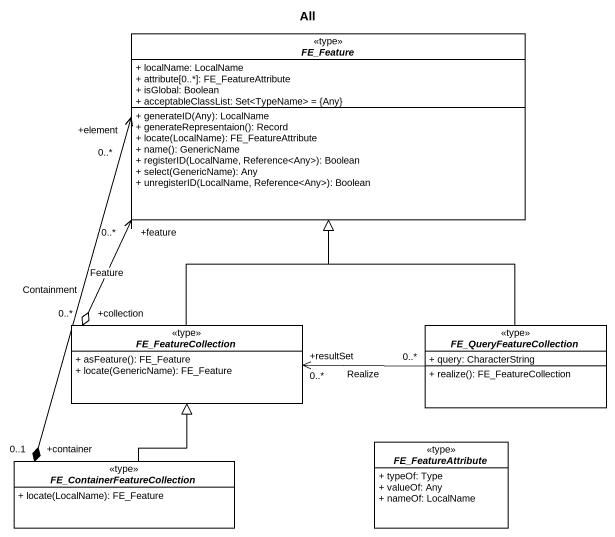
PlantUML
@startuml
title All
hide circle
hide empty members
skinparam classAttributeIconSize 0
abstract class FE_Feature <<type>> {
  + localName: LocalName
  + attribute[0..*]: FE_FeatureAttribute
  + isGlobal: Boolean
  + acceptableClassList: Set<TypeName> = {Any}
  + generateID(Any): LocalName
  + generateRepresentaion(): Record
  + locate(LocalName): FE_FeatureAttribute
  + name(): GenericName
  + registerID(LocalName, Reference<Any>): Boolean
  + select(GenericName): Any
  + unregisterID(LocalName, Reference<Any>): Boolean
}
abstract class FE_FeatureCollection <<type>> {
  + asFeature(): FE_Feature
  + locate(GenericName): FE_Feature
}
abstract class FE_QueryFeatureCollection <<type>> {
  + query: CharacterString
  + realize(): FE_FeatureCollection
}
abstract class FE_FeatureAttribute <<type>> {
  + typeOf: Type
  + valueOf: Any
  + nameOf: LocalName
}
abstract class "FE_ContainerFeatureCollection" as FE_ContainerFeatureCollectio <<type>> {
  + locate(LocalName): FE_Feature
}
FE_FeatureCollection "+collection\n0..*" o-up-> "+feature\n0..*" FE_Feature : Feature
FE_FeatureCollection -up-|> FE_Feature
FE_QueryFeatureCollection -up-|> FE_Feature
FE_QueryFeatureCollection "0..*" -left-> "+resultSet\n0..*" FE_FeatureCollection : Realize
FE_ContainerFeatureCollectio "+container\n0..1" *-up-> "+element\n0..*" FE_Feature : Containment
FE_ContainerFeatureCollectio -up-|> FE_FeatureCollection
@enduml
